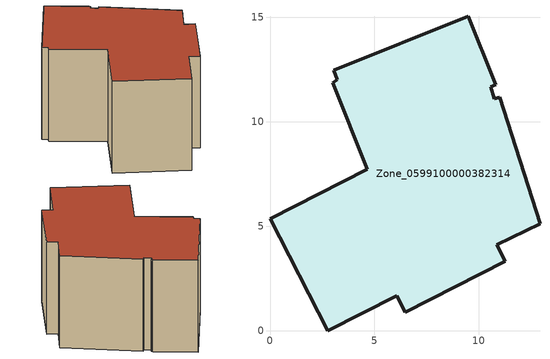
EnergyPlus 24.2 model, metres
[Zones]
Zone_0599100000382314
 floor ground (C_G): 3.21,12.02 3.05,12.48 9.48,15.06 10.76,11.89 10.79,11.77 10.57,11.69 10.74,11.11 10.98,11.17 12.92,5.14 10.85,4.12 11.25,3.32 6.46,0.89 6.06,1.67 2.76,0 0,5.36 4.66,7.74 3,11.88 z0
 wall outside (C_F): 0,5.36 2.76,0 6.06,1.67 6.46,0.89 11.25,3.32 10.85,4.12 12.92,5.14 10.98,11.17 10.74,11.11 10.57,11.69 10.79,11.77 10.76,11.89 9.48,15.06 3.05,12.48 3.21,12.02 3,11.88 4.66,7.74 0,5.36 z0:7.81
 roof outside (C_R): 12.92,5.14 10.98,11.17 10.74,11.11 10.57,11.69 10.79,11.77 10.76,11.89 9.48,15.06 3.05,12.48 3.21,12.02 3,11.88 4.66,7.74 0,5.36 2.76,0 6.06,1.67 6.46,0.89 11.25,3.32 10.85,4.12 z7.81
[BUILDING]
Pand.0599100000382314: North Axis=0; Terrain=City; Loads Convergence Tolerance Value=0.04; Temperature Convergence Tolerance Value=0.4; Solar Distribution=FullExterior; Maximum Number of Warmup Days=25; Minimum Number of Warmup Days=1
[Site:Location]
Rotterdam.The.Hague.AP_ZH_NLD Design_Conditions: Latitude=51.96; Longitude=4.45; Time Zone=1; Elevation=-4.5
[SITE:GROUNDTEMPERATURE:BUILDINGSURFACE]
18, 18, 18, 18, 18, 18, 18, 18, 18, 18, 18, 18
[MATERIAL] Thermal Absorptance=0.9; Solar Absorptance=0.7; Visible Absorptance=0.7
Name | Roughness | Thickness | Conductivity | Density | Specific Heat
G.TI.1992-2005 | MediumSmooth | 0.15 | 0.06 | 540 | 1210
F.TI.1992-2005 | Rough | 0.3 | 0.12 | 1920 | 840
R.TI.1992-2005 | MediumRough | 0.2 | 0.08 | 1500 | 1000
[CONSTRUCTION]
C_G: G.TI.1992-2005
C_F: F.TI.1992-2005
C_R: R.TI.1992-2005
[ZONE]
Zone_0599100000382314: Type=1; Multiplier=1; Ceiling Height=Autocalculate; Volume=Autocalculate; Floor Area=autocalculate; Part of Total Floor Area=Yes
[ZONEINFILTRATION:DESIGNFLOWRATE]
Infil_Zone_0599100000382314: Zone or ZoneList or Space or SpaceList=Zone_0599100000382314; Schedule=AlwaysOn; Design Flow Rate Calculation Method=Flow/Area; Flow Rate per Floor Area=0.0015; Constant Term Coefficient=1; Temperature Term Coefficient=0; Velocity Term Coefficient=0; Velocity Squared Term Coefficient=0
[HVACTEMPLATE:ZONE:IDEALLOADSAIRSYSTEM]
Zone_0599100000382314: Maximum Heating Supply Air Temperature=50; Minimum Cooling Supply Air Temperature=13; Maximum Heating Supply Air Humidity Ratio=0.0156; Minimum Cooling Supply Air Humidity Ratio=0.0077; Heating Limit=NoLimit; Cooling Limit=NoLimit; Dehumidification Control Type=ConstantSensibleHeatRatio; Cooling Sensible Heat Ratio=0.7; Dehumidification Setpoint=60; Humidification Control Type=None; Humidification Setpoint=30; Outdoor Air Method=None; Outdoor Air Flow Rate per Person=0.00944; Outdoor Air Flow Rate per Zone Floor Area=0; Outdoor Air Flow Rate per Zone=0; Demand Controlled Ventilation Type=None; Outdoor Air Economizer Type=NoEconomizer; Heat Recovery Type=None; Sensible Heat Recovery Effectiveness=0.7; Latent Heat Recovery Effectiveness=0.65
[ZONECONTROL:THERMOSTAT]
ThermostatControl_Zone_0599100000382314: Zone or ZoneList=Zone_0599100000382314; Control Type Schedule=DualSetpointControlType; Control 1=Thermostat_Zone_0599100000382314; Temperature Difference Between Cutout And Setpoint=0
[THERMOSTATSETPOINT:DUALSETPOINT]
Thermostat_Zone_0599100000382314: Heating Setpoint Temperature Schedule=HeatingSetpoint_Zone_0599100000382314; Cooling Setpoint Temperature Schedule=CoolingSetpoint_Zone_0599100000382314
[SCHEDULE:COMPACT]
HeatingSetpoint_Zone_0599100000382314: Through: 12/31, For: AllDays, Until: 24:00, 21
CoolingSetpoint_Zone_0599100000382314: Through: 12/31, For: AllDays, Until: 24:00, 24
DualSetpointControlType: Through: 12/31, For: AllDays, Until: 24:00, 4
AlwaysOn: Through: 12/31, For: AllDays, Until: 24:00, 1
